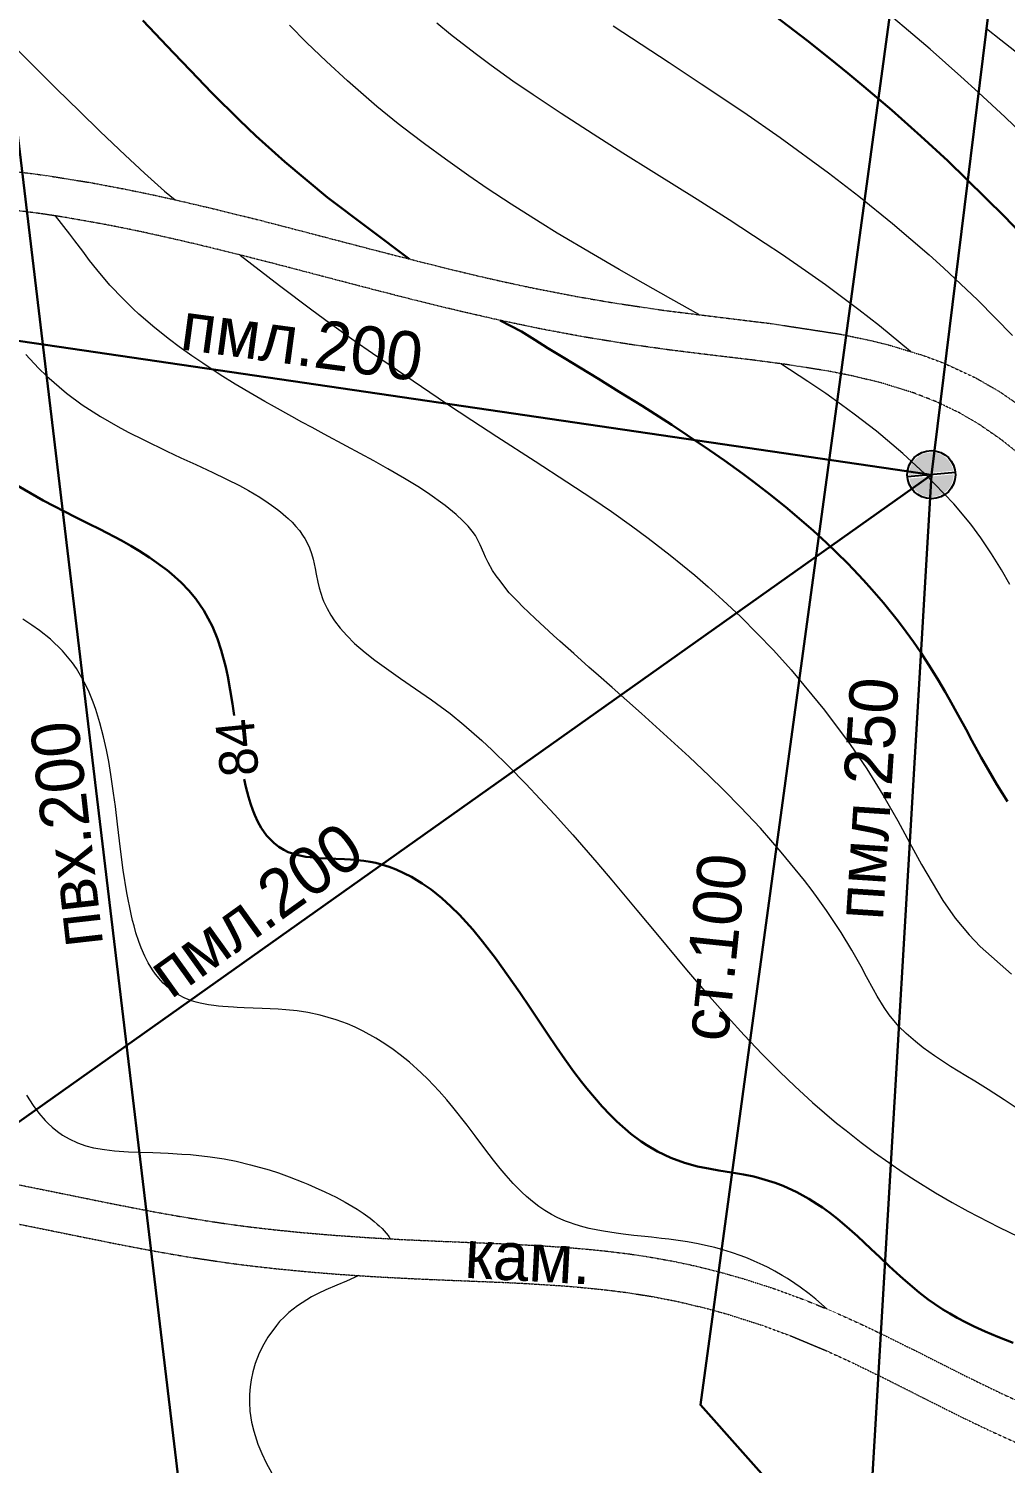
# Model space of a CAD drawing. Header units: millimetres. Extents: x -2893842 to -949497, y -1203244 to 262218.
# Drawn here: x -2354893 to -2334621, y -608105 to -578340 of the extents above; entities that cross this region are included whole.
import ezdxf

# ---------------------------------------------------------------- set-up
doc = ezdxf.new("R2010")
doc.units = ezdxf.units.MM
doc.linetypes.add('g5_01_5x1_5', pattern=[1.5, 0.75, -0.75])
doc.layers.get('0').update_dxf_attribs({"lineweight": 5})
for name, color, linetype in [('!!!_ Размеры', 7, 'Continuous'), ('10_Границы покрытий и угодий', 253, 'Continuous'), ('19_Горизонтали', 253, 'Continuous'), ('30_Канализация', 253, 'Continuous'), ('31_Водопровод', 253, 'Continuous'), ('44_Крышки колодцев', 253, 'Continuous')]:
    doc.layers.add(name, color=color, linetype=linetype)
doc.styles.add('LIKE32', font='peteri.shx')
doc.styles.add('LIKE36', font='pragmai.shx')
doc.styles.add('Line_GUGK', font='')
doc.styles.get('Line_GUGK').set_extended_font_data('Bm431', italic=True)
doc.linetypes.add('g5_122_d', pattern='A,1,-1,1.5,-0.4,["Др",Line_GUGK,S=1,R=0,X=0,Y=-0.5],-2.4,1.5,-1,4,-1,4,-1,3', length=21.8)
doc.linetypes.add('g5_122_k', pattern='A,1,-1,1.5,-0.4,["К",Line_GUGK,S=1,R=0,X=0,Y=-0.5],-1.5,1.5,-1,4,-1,4,-1,3', length=20.9)
doc.linetypes.add('g5_122_v', pattern='A,1,-1,1.5,-0.4,["В",Line_GUGK,S=1,R=0,X=0,Y=-0.5],-1.5,1.5,-1,4,-1,4,-1,3', length=20.9)

# ---------------------------------------------------------------- blocks, each defined once
blk = doc.blocks.new('g5_117')
h = blk.add_hatch(color=255)
h.paths.add_polyline_path([(-0.299, 0.352), (0.352, -0.299, 0.177899), (0.463, 0, 0.639215)])
h.paths.add_polyline_path([(-0.352, 0.299, 0.177899), (-0.463, 0, 0.639215), (0.299, -0.352)])
at = {"color": 0}
blk.add_lwpolyline([(0.354, -0.354), (-0.354, 0.354)], dxfattribs=at)
blk.add_circle((0, 0), 0.5, dxfattribs=at)
blk = doc.blocks.new('Топо_07.04.17')
at = {"layer": '10_Границы покрытий и угодий', "color": 7, "linetype": 'g5_01_5x1_5', "lineweight": 20}
for points in [[(-477365, -417263), (-476902, -417372), (-476575, -417455), (-475691, -417701), (-474985, -417919), (-474438, -418098), (-473973, -418257), (-473179, -418540), (-472298, -418867), (-471396, -419213), (-470566, -419534), (-469829, -419818), (-468819, -420201), (-467987, -420506), (-467406, -420710), (-466791, -420916), (-465893, -421198), (-465151, -421413), (-464147, -421681), (-462816, -422001), (-461978, -422201), (-460572, -422582), (-459944, -422790), (-459597, -422919), (-458903, -423219), (-458505, -423421), (-457886, -423796), (-457427, -424135), (-456986, -424518)], [(-479566, -438178), (-479110, -438323), (-478546, -438506), (-477930, -438706), (-477351, -438891), (-476775, -439071), (-476231, -439233), (-475684, -439387), (-475159, -439526), (-474777, -439620), (-474339, -439721), (-473792, -439840), (-473138, -439971), (-472411, -440105), (-471696, -440227), (-470902, -440353), (-470328, -440442), (-469812, -440521), (-469405, -440586), (-468802, -440688), (-468317, -440777), (-467994, -440841), (-467551, -440937), (-467070, -441052), (-466724, -441144), (-466209, -441296), (-465820, -441425), (-465522, -441532), (-465292, -441619), (-464794, -441822), (-464181, -442099), (-463631, -442374), (-463333, -442533), (-462902, -442776), (-462444, -443049), (-462154, -443229), (-461364, -443737), (-460710, -444167), (-460398, -444370), (-460203, -444495), (-459688, -444820), (-458917, -445279)], [(-457196, -425436), (-457497, -425135), (-457935, -424753), (-458293, -424487), (-458746, -424203), (-459199, -423964), (-459843, -423682), (-460408, -423476), (-460899, -423319), (-461744, -423085), (-462444, -422911), (-463202, -422733), (-464130, -422510), (-464956, -422297), (-465849, -422046), (-466712, -421782), (-467551, -421505), (-468405, -421205), (-469284, -420882), (-469991, -420613), (-470866, -420276), (-471624, -419982), (-472291, -419726), (-472918, -419489), (-473345, -419331), (-473937, -419117), (-474773, -418829), (-475182, -418696), (-475515, -418591), (-476336, -418348), (-476794, -418225), (-477513, -418049)], [(-479579, -439013), (-478912, -439228), (-478309, -439424), (-477565, -439663), (-476970, -439848), (-476774, -439907), (-476178, -440081), (-475436, -440280), (-475063, -440374), (-474380, -440532), (-473708, -440674), (-473162, -440781), (-472701, -440866), (-472294, -440938), (-471577, -441057), (-470921, -441160), (-470292, -441257), (-469710, -441347), (-469265, -441420), (-468540, -441549), (-468264, -441603), (-467682, -441727), (-467213, -441841), (-466696, -441984), (-466198, -442141), (-465603, -442356), (-465182, -442526), (-464499, -442833), (-463908, -443132), (-463236, -443507), (-462741, -443805), (-461973, -444295), (-461334, -444714), (-460865, -445020), (-460477, -445270), (-460036, -445546), (-459489, -445873)]]:
    blk.add_lwpolyline(points, dxfattribs=at)
at = {"layer": '19_Горизонтали', "color": 42, "linetype": 'Continuous', "lineweight": 20}
for points in [[(-456841, -416621), (-456570, -416888), (-456219, -417237)], [(-456174, -419085), (-456666, -418495), (-457154, -417926), (-457481, -417554), (-458053, -416918), (-459135, -415760)], [(-464532, -415697), (-463462, -416586), (-462852, -417096), (-462044, -417783), (-461349, -418392), (-460434, -419233), (-459867, -419782), (-459238, -420421), (-458552, -421159), (-458286, -421459), (-457656, -422204), (-457021, -423014)], [(-463443, -421850), (-463982, -421456), (-464515, -421068), (-464978, -420730), (-465474, -420363), (-466171, -419836), (-466498, -419581), (-467053, -419135), (-467511, -418754), (-467863, -418451), (-468307, -418055), (-468701, -417690), (-468959, -417443), (-469195, -417210), (-469595, -416803), (-470143, -416208), (-470532, -415760), (-470895, -415319), (-471209, -414925)], [(-459164, -423106), (-459740, -422506), (-460130, -422123), (-460455, -421815), (-460762, -421533), (-461138, -421197), (-461599, -420798), (-461910, -420535), (-462596, -419968), (-463208, -419474), (-464039, -418812), (-464631, -418341), (-465203, -417882), (-465813, -417384), (-466348, -416934), (-466730, -416602), (-467142, -416231), (-467448, -415946), (-467912, -415491), (-468165, -415229)], [(-477376, -414169), (-476994, -414649), (-476162, -415691), (-475743, -416209), (-475361, -416675), (-474904, -417219), (-474545, -417637), (-474173, -418057), (-473973, -418257)], [(-463123, -442652), (-463333, -442422), (-463459, -442293), (-463624, -442137), (-463727, -442046), (-463870, -441928), (-463968, -441852), (-464109, -441750), (-464244, -441658), (-464338, -441598), (-464512, -441493), (-464648, -441417), (-464770, -441354), (-464963, -441261), (-465133, -441186), (-465295, -441121), (-465484, -441052), (-465628, -441004), (-465846, -440939), (-465985, -440901), (-466224, -440841), (-466371, -440807), (-466575, -440760), (-466710, -440730), (-466934, -440680), (-467153, -440629), (-467298, -440593), (-467422, -440560), (-467550, -440524), (-467665, -440489), (-467839, -440431), (-467971, -440382), (-468124, -440318), (-468233, -440266), (-468315, -440224), (-468404, -440175), (-468475, -440132), (-468584, -440059), (-468712, -439961), (-468828, -439861), (-468950, -439743), (-469058, -439627), (-469147, -439523), (-469300, -439327), (-469427, -439149), (-469535, -438988), (-469656, -438797), (-469733, -438670), (-469842, -438487), (-469978, -438256), (-470117, -438019), (-470369, -437610), (-470474, -437451), (-470615, -437248), (-470818, -436980), (-470943, -436828), (-471158, -436587), (-471333, -436409), (-471468, -436282), (-471622, -436148), (-471797, -436009), (-472041, -435836), (-472195, -435738), (-472349, -435650), (-472573, -435536), (-472890, -435404), (-473138, -435322), (-473354, -435264), (-473586, -435214), (-473746, -435185), (-474071, -435132), (-474440, -435077), (-474584, -435054), (-474659, -435041), (-474770, -435021), (-474875, -435001), (-474965, -434981), (-475063, -434958), (-475166, -434931), (-475236, -434910), (-475337, -434876), (-475419, -434845), (-475508, -434807), (-475658, -434728), (-475755, -434664), (-475840, -434598), (-475929, -434517), (-476018, -434420), (-476053, -434377), (-476098, -434317), (-476191, -434172), (-476241, -434080), (-476313, -433923), (-476368, -433776), (-476422, -433600), (-476458, -433461), (-476496, -433275), (-476521, -433132), (-476538, -433013), (-476554, -432881), (-476592, -432431), (-476612, -431954), (-476619, -431515), (-476623, -430996), (-476626, -430625), (-476631, -430344), (-476644, -429954), (-476659, -429683), (-476678, -429436), (-476707, -429161), (-476749, -428863), (-476804, -428576), (-476840, -428425), (-476901, -428204), (-476946, -428069), (-477014, -427891), (-477106, -427689), (-477175, -427560), (-477352, -427290), (-477575, -427024), (-477782, -426818), (-477925, -426689), (-478099, -426545)], [(-477413, -421100), (-477186, -421409), (-477035, -421596), (-476667, -421992), (-476371, -422265), (-476019, -422552), (-475690, -422795), (-475484, -422938), (-475185, -423135), (-474734, -423419), (-474458, -423587), (-474165, -423764), (-473832, -423968), (-473316, -424301), (-473316, -424301), (-473145, -424421), (-473145, -424421), (-472923, -424587), (-472762, -424720), (-472698, -424775), (-472587, -424879), (-472530, -424934), (-472430, -425042), (-472388, -425090), (-472317, -425177), (-472247, -425274), (-472186, -425368), (-472119, -425490), (-472094, -425542), (-472054, -425638), (-472017, -425750), (-471988, -425869), (-471970, -425986), (-471952, -426186), (-471944, -426302), (-471929, -426474), (-471914, -426591), (-471893, -426710), (-471868, -426820), (-471852, -426878), (-471798, -427038), (-471737, -427181), (-471671, -427310), (-471573, -427474), (-471454, -427644), (-471311, -427823), (-471117, -428036), (-470935, -428216), (-470447, -428654), (-470164, -428898), (-469860, -429163), (-469504, -429494), (-469245, -429756), (-468917, -430119), (-468725, -430345), (-468424, -430711), (-468107, -431115), (-467585, -431817), (-467257, -432281), (-466830, -432903), (-466560, -433306), (-466116, -433980), (-465748, -434541), (-465227, -435327), (-464905, -435804), (-464490, -436398), (-464191, -436809), (-463866, -437241), (-463544, -437648), (-463266, -437983), (-462940, -438357), (-462493, -438837), (-462315, -439017), (-462030, -439296), (-461776, -439533), (-461231, -440011), (-461006, -440197), (-460614, -440506), (-460294, -440746), (-459990, -440964), (-459392, -441366), (-459001, -441611)], [(-479137, -436365), (-479023, -436597), (-478921, -436771), (-478806, -436937), (-478754, -437002), (-478678, -437089), (-478578, -437191), (-478482, -437276), (-478356, -437371), (-478196, -437469), (-478029, -437550), (-477877, -437607), (-477652, -437674), (-477447, -437720), (-477160, -437773), (-476939, -437807), (-476661, -437848), (-476345, -437897), (-476067, -437945), (-475892, -437978), (-475491, -438068), (-475208, -438146), (-474965, -438222), (-474678, -438325), (-474306, -438478), (-474122, -438561), (-473910, -438664), (-473639, -438805), (-473537, -438861), (-473393, -438944), (-473206, -439056), (-472985, -439198), (-472814, -439317), (-472581, -439493), (-472469, -439586), (-472332, -439710), (-472257, -439784), (-472200, -439845), (-472165, -439885), (-472112, -439950), (-472073, -440002), (-472006, -440107), (-471993, -440132), (-471971, -440180)], [(-458712, -438975), (-458983, -438749), (-459286, -438502), (-459541, -438301), (-459717, -438164), (-460008, -437936), (-460180, -437796), (-460314, -437683), (-460531, -437487), (-460677, -437342), (-460764, -437249), (-460847, -437154), (-460983, -436993), (-461151, -436727), (-461240, -436566), (-461358, -436315), (-461421, -436170), (-461533, -435892), (-461621, -435670), (-461774, -435309), (-461953, -434922), (-462202, -434433), (-462347, -434170), (-462452, -433989), (-462587, -433761), (-462998, -433121), (-463374, -432583), (-463734, -432101), (-464041, -431710), (-464306, -431384), (-464678, -430941), (-464946, -430631), (-465557, -429940), (-466104, -429335), (-466355, -429057), (-466533, -428860), (-466815, -428546), (-467074, -428254), (-467187, -428125), (-467527, -427730), (-467760, -427451), (-467848, -427342), (-468002, -427140), (-468078, -427017), (-468164, -426875), (-468232, -426760), (-468298, -426641), (-468368, -426470), (-468408, -426352), (-468437, -426262), (-468494, -426086), (-468532, -425968), (-468566, -425882), (-468625, -425781), (-468697, -425672), (-468790, -425549), (-468915, -425403), (-469121, -425190), (-469454, -424891), (-469643, -424736), (-469899, -424536), (-470215, -424302), (-470487, -424106), (-471018, -423735), (-471452, -423434), (-471684, -423273), (-471881, -423136), (-472074, -423000), (-472411, -422759), (-472596, -422625), (-472831, -422451), (-473165, -422196), (-473454, -421968), (-473787, -421693), (-473995, -421513), (-474234, -421296), (-474417, -421124), (-474691, -420851), (-474989, -420530), (-475097, -420405), (-475282, -420180), (-475520, -419863), (-475753, -419513), (-475880, -419307), (-476000, -419103), (-476137, -418869), (-476226, -418718), (-476480, -418310)], [(-472761, -419548), (-472022, -420271), (-471415, -420843), (-471078, -421153), (-470610, -421574), (-470266, -421879), (-468852, -423094), (-468370, -423496), (-467894, -423890), (-467164, -424489), (-466558, -424986), (-466063, -425401), (-465707, -425706), (-465325, -426046), (-465008, -426339), (-464594, -426740), (-464136, -427213), (-463885, -427485), (-463612, -427793), (-463286, -428179), (-462689, -428942), (-462369, -429386), (-461774, -430295), (-461328, -431064), (-461042, -431609), (-460770, -432180), (-460523, -432748), (-460329, -433228), (-460137, -433705), (-459778, -434501), (-459564, -434893), (-459317, -435270), (-459118, -435533), (-458534, -436175)], [(-457659, -428139), (-457798, -427820), (-457963, -427469), (-458149, -427110), (-458325, -426802), (-458626, -426345), (-459156, -425657), (-459562, -425188), (-460052, -424670), (-460469, -424264), (-460709, -424041), (-461009, -423773), (-461350, -423480), (-461866, -423055)], [(-472701, -440866), (-472972, -440949), (-473178, -441008), (-473419, -441082), (-473586, -441140), (-473726, -441194), (-474038, -441342), (-474230, -441461), (-474334, -441538), (-474445, -441629), (-474519, -441698), (-474725, -441923), (-474825, -442056), (-474938, -442234), (-475045, -442438), (-475113, -442602), (-475166, -442760), (-475205, -442903), (-475235, -443058), (-475257, -443228), (-475266, -443404), (-475258, -443635), (-475234, -443829), (-475177, -444105), (-475118, -444306), (-475048, -444508), (-474955, -444733)]]:
    blk.add_lwpolyline(points, dxfattribs=at)
at = {"layer": '19_Горизонтали', "color": 42, "linetype": 'Continuous', "lineweight": 30}
for points in [[(-469281, -420026), (-470827, -418563), (-471625, -417731), (-472163, -417125), (-472463, -416766), (-472966, -416138), (-473358, -415629), (-473663, -415226), (-474222, -414484)], [(-456382, -421233), (-456911, -420539), (-457949, -419264), (-458447, -418688), (-458984, -418089), (-459505, -417530), (-459802, -417221), (-460134, -416882), (-460568, -416450), (-461283, -415765)], [(-477887, -423786), (-477398, -424151), (-476770, -424569), (-476510, -424737), (-476300, -424874), (-475881, -425156), (-475701, -425285), (-475537, -425409), (-475337, -425570), (-475004, -425875), (-474922, -425960), (-474744, -426162), (-474605, -426344), (-474482, -426531), (-474341, -426791), (-474200, -427144), (-474126, -427405), (-474076, -427650), (-474025, -428012), (-474005, -428209), (-473972, -428780), (-473964, -429027)], [(-458212, -432612), (-458302, -432430), (-458393, -432236), (-458540, -431904), (-458652, -431641), (-458805, -431267), (-458902, -431028), (-459029, -430716), (-459171, -430374), (-459244, -430202), (-459354, -429953), (-459482, -429679), (-459653, -429335), (-459783, -429094), (-459907, -428875), (-460044, -428642), (-460309, -428225), (-460518, -427919), (-460668, -427709), (-460853, -427461), (-460960, -427324), (-461343, -426854), (-461582, -426578), (-461582, -426578), (-462070, -426051), (-462383, -425734), (-462711, -425417), (-462914, -425227), (-463255, -424917), (-463537, -424668), (-463965, -424304), (-464257, -424061), (-464827, -423600), (-465267, -423252), (-465664, -422940), (-466018, -422664), (-466312, -422435), (-466632, -422185), (-466883, -421988), (-467138, -421785), (-467551, -421505)], [(-473907, -430364), (-473890, -430528), (-473860, -430738), (-473833, -430881), (-473801, -431022), (-473771, -431129), (-473721, -431278), (-473667, -431406), (-473576, -431573), (-473549, -431614), (-473437, -431755), (-473348, -431841), (-473256, -431913), (-473166, -431969), (-472971, -432057), (-472816, -432105), (-472726, -432127), (-472541, -432165), (-472377, -432193), (-472203, -432221), (-472021, -432250), (-471903, -432270), (-471632, -432327), (-471502, -432362), (-471386, -432399), (-471272, -432442), (-471118, -432509), (-470983, -432579), (-470684, -432766), (-470477, -432928), (-470308, -433078), (-470108, -433280), (-469942, -433469), (-469785, -433664), (-469542, -433999), (-469367, -434264), (-469139, -434638), (-468718, -435406), (-468541, -435747), (-468362, -436097), (-468245, -436324), (-468090, -436620), (-467946, -436887), (-467790, -437165), (-467658, -437388), (-467561, -437545), (-467287, -437950), (-467142, -438142), (-467018, -438294), (-466760, -438576), (-466566, -438758), (-466454, -438853), (-466254, -439004), (-465995, -439168), (-465725, -439304), (-465465, -439406), (-465204, -439489), (-465034, -439538), (-464775, -439610), (-464532, -439681), (-464325, -439748), (-464161, -439810), (-463896, -439928), (-463742, -440009), (-463476, -440170), (-463239, -440337), (-463080, -440463), (-462981, -440548), (-462843, -440674), (-462698, -440816), (-462472, -441055), (-462326, -441219), (-462077, -441510), (-461913, -441707), (-461742, -441910), (-461541, -442144), (-461443, -442253), (-461183, -442528), (-461018, -442688), (-460897, -442796), (-460738, -442928), (-460605, -443030), (-460462, -443134), (-460285, -443253), (-460128, -443353), (-459914, -443482), (-459667, -443620), (-459362, -443780)]]:
    blk.add_lwpolyline(points, dxfattribs=at)
at = {"layer": '30_Канализация', "color": 3, "linetype": 'g5_122_d', "lineweight": 30}
for points in [[(-489746, -463342), (-479416, -459936), (-462657, -446635), (-459021, -425693), (-452813, -399863)], [(-492663, -454137), (-505528, -417587), (-494460, -416324), (-459021, -425693)], [(-488894, -442151), (-459021, -425693)]]:
    blk.add_lwpolyline(points, dxfattribs=at)
at = {"layer": '30_Канализация', "color": 12, "linetype": 'g5_122_k', "lineweight": 30}
blk.add_lwpolyline([(-422781, -671276), (-423975, -671689), (-409001, -666305), (-408228, -664700), (-412151, -650263), (-411706, -602761), (-415393, -600002), (-445608, -576411), (-454577, -538739), (-462888, -511521), (-469077, -505335), (-476758, -485792), (-478013, -482521), (-485958, -464208), (-476853, -452066), (-477159, -400902)], dxfattribs=at)
at = {"layer": '31_Водопровод', "color": 4, "linetype": 'g5_122_v', "lineweight": 30}
blk.add_lwpolyline([(-463009, -448519), (-465958, -444331), (-455806, -404289), (-454809, -399662)], dxfattribs=at)
at = {"layer": '44_Крышки колодцев', "color": 7, "linetype": 'Continuous', "lineweight": 20, "xscale": 999.9999999999995, "yscale": 999.9999999999995, "zscale": 999.9999999999995, "rotation": 43.98139083737546}
blk.add_blockref('g5_117', (-459021, -425693, 100840), dxfattribs=at)
at = {"layer": '10_Границы покрытий и угодий', "color": 7, "linetype": 'Continuous', "lineweight": 15, "style": 'LIKE36'}
blk.add_text('кам.', height=1000, rotation=350.4619, dxfattribs=at).set_placement((-470540, -441155, -67200))
at = {"layer": '19_Горизонтали', "color": 42, "linetype": 'Continuous', "lineweight": 15, "style": 'LIKE36'}
blk.add_text('84', height=800, rotation=89.0648, dxfattribs=at).set_placement((-473590, -430304, 50800))
at = {"layer": '30_Канализация', "color": 7, "linetype": 'Continuous', "lineweight": 15, "style": 'LIKE32'}
for s, rotation, p in [('пмл.200', 345.8774, (-474246, -421346, -67200)), ('пвх.200', 89.967, (-477200, -433440, -67200)), ('пмл.250', 79.7995, (-461064, -434780, -67200)), ('пмл.200', 29.1816, (-475933, -434740, 19420))]:
    blk.add_text(s, height=1000, rotation=rotation, dxfattribs=at).set_placement(p)
at = {"layer": '31_Водопровод', "color": 7, "linetype": 'Continuous', "lineweight": 15, "style": 'LIKE32'}
blk.add_text('ст.100', height=1000, rotation=77.6168, dxfattribs=at).set_placement((-464551, -436928, -67200))

msp = doc.modelspace()

# ---------------------------------------------------------------- block references
at = {"layer": '!!!_ Размеры', "color": 1, "lineweight": 0, "rotation": 6.471407436947433}
msp.add_blockref('Топо_07.04.17', (-1928038.79367, -112877.83782), dxfattribs=at)

doc.saveas('drawing.dxf')
